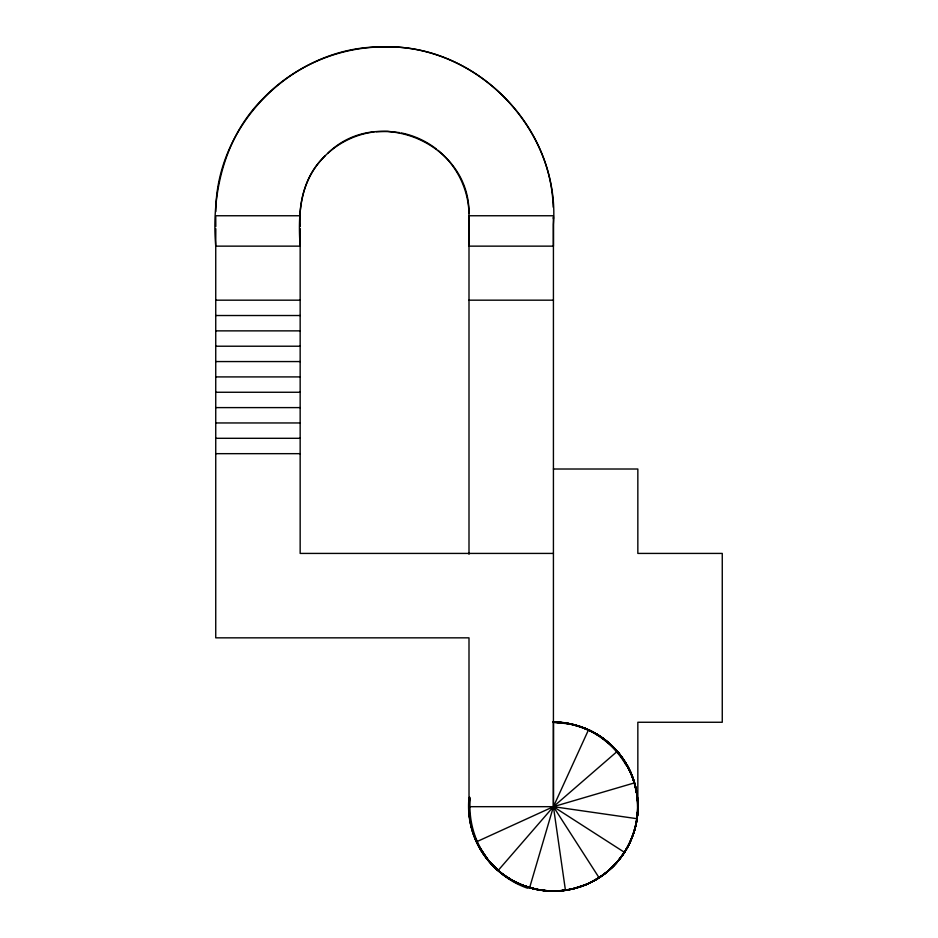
<?xml version="1.0" encoding="UTF-8"?>
<svg xmlns="http://www.w3.org/2000/svg" width="938" height="938" viewBox="0 0 938 938"><rect width="100%" height="100%" fill="white"/><g stroke="black" fill="none" stroke-linecap="round" stroke-linejoin="round"><path stroke-width="1.41" d="M480.619 849.429C473.092 836.52 469.012 821.618 469.023 806.668L469 637.84L215.74 637.84L215.74 246.143C211.144 193.205 224.628 136.725 263.191 98.408C294.485 65.766 339.357 46.736 384.58 46.912C478.134 44.344 560.303 131.261 553.42 224.44L553.42 806.68L565.438 890.244L566.271 890.115M553.42 553.42L300.16 553.42L300.16 246.143C297.956 216.608 299.632 183.191 320.972 160.257C334.42 144.745 353.696 134.474 374.063 131.953M529.63 887.676L553.42 806.68L553.467 722.26L570.925 724.089L585.722 728.685M215.74 244.607L215.81 228.72M300.16 244.607L300.289 228.72M468.93 235.356L469 246.143L553.42 246.143L553.42 215.752L469 215.752C469.164 190.719 457.357 166.085 437.964 150.291M553.397 218.894L553.408 217.288M300.289 226.539C298.143 200.849 306.269 173.999 325.087 155.86M627.792 846.428A88.266 86.343 12.4 0 0 636.269 823.165C641.358 797.992 634.194 770.696 617.216 751.397L553.42 806.68L498.137 870.476L504.82 875.693M637.758 810.842L637.852 807.735M215.799 211.613C215.81 123.851 294.122 46.185 381.883 46.912C469.903 43.406 550.876 119.103 553.197 207.192M634.252 831.009L631.415 838.982C637.019 825.604 638.989 810.76 637.23 796.362M469.446 798.39L469.082 809.787M469.258 800.454L469.023 806.68L553.42 806.68L636.972 818.698L636.527 821.489M469.34 799.422C467.276 822.169 474.956 845.56 490.199 862.597M637.699 811.874L636.023 824.185M637.23 817.033L637.547 813.95M637.348 815.99C634.088 848.913 609.548 878.378 577.749 887.512M636.785 820.117L634.803 829.192L630.617 840.894M636.21 823.154L636.48 821.758M635.812 825.182L636.433 822.134M633.596 833.179L634.522 830.212M617.216 861.963L625.845 850.098L631.426 839.006A88.254 86.331 23.6 0 1 618.599 860.181C606.335 875.588 588.208 886.07 568.897 889.67M476.633 841.749L553.42 806.68L588.489 729.893M630.606 840.917C622.257 859.888 606.628 875.506 587.657 883.854M627.874 846.475L626.209 849.429M625.998 849.793L624.438 852.325L553.42 806.68L634.416 782.902A88.289 86.366 -15.7 0 1 636.796 818.675M626.385 849.183L623.055 854.436M622.469 855.292L618.705 860.24M615.293 864.133L617.368 861.823M611.646 867.826L613.862 865.633M328.054 153.046C378.002 104.329 469.95 143.444 468.965 213.477M608.059 871.027L606.968 871.941M606.194 872.586L608.586 870.605M602.888 875.107L605.373 873.243M601.199 876.291L590.471 882.541M596.533 879.258L599.054 877.698L553.42 806.68M596.169 879.469L594.704 880.313M594.329 880.524L593.215 881.134A88.254 86.331 63 0 1 569.87 889.388M587.634 883.866L572.954 888.814L560.69 890.783M583.624 885.507L585.722 884.675A88.266 86.343 51.7 0 0 607.003 871.977M583.096 885.707L570.925 889.271M580.903 886.504L583.823 885.437M570.925 889.271C555.718 892.507 539.631 891.405 524.999 886.164M568.498 889.74L569.894 889.482L566.833 890.033M568.217 889.787L567.384 889.939M568.885 889.67L559.658 890.865M562.741 890.584L550.336 891.041L538.611 889.787M376.009 131.73L387.793 131.343L399.576 132.621M504.832 875.705C520.895 887.114 541.05 892.507 560.666 890.795M555.507 891.077L558.614 890.936M554.475 891.088L557.582 890.994M300.16 215.752L215.74 215.752L215.81 226.539M215.74 246.143L300.16 246.143M215.74 300.172L300.16 300.172M469 300.172L553.42 300.172M215.74 315.52L300.16 315.52M215.74 330.868L300.16 330.868M215.74 346.216L300.16 346.216M215.74 361.564L300.16 361.564M215.74 376.912L300.16 376.912M215.74 392.26L300.16 392.26M215.74 407.608L300.16 407.608M215.74 422.956L300.16 422.956M215.74 438.304L300.16 438.304M215.74 453.664L300.16 453.664M553.42 469.012L637.84 469.012L637.84 553.42L722.26 553.42L722.26 722.26L637.84 722.26L637.84 806.68M553.443 722.26L556.574 722.319M554.475 722.272C594.856 721.979 632.071 754.574 636.972 794.662M557.864 722.377L552.787 722.272A88.289 86.366 82.7 0 1 577.151 725.883M556.551 722.319L565.837 723.175L577.972 725.906M559.681 722.495L565.849 723.175M547.217 890.865L536.946 889.482A88.266 86.343 -77.6 0 1 513.672 881.052M560.385 722.553L569.929 723.89M542.058 890.326L529.935 887.758L521.118 884.663L529.091 887.512M567.689 723.479L569.894 723.878A88.266 86.343 -77.6 0 1 593.168 732.308M538.33 889.74L523.064 885.449L510.671 879.469M401.523 132.997C414.15 135.564 426.157 141.087 436.334 148.99M571.946 724.312L574.959 725.051M531.916 888.309L534.941 889.048M527.942 887.149L530.931 888.04M577.738 725.848C599.019 732.156 617.509 747.258 627.874 766.885A88.254 86.331 -27 0 1 636.128 790.23M577.949 725.895L592.347 731.757M578.957 726.211L581.9 727.208M583.823 727.923L586.707 729.096M587.669 729.518L590.483 730.819M589.533 730.362L600.343 736.494L612.42 746.273M593.215 732.226L596.169 733.891M513.625 881.134L501.502 873.231L490.199 862.597M596.533 734.102L599.054 735.662M510.307 879.258L508.853 878.378M507.411 877.44L510.049 879.094M508.49 878.156L507.775 877.698M597.752 734.817L600.367 736.506M506.532 876.866L509.146 878.543M470.712 823.13A88.266 86.343 -27 0 0 478.919 846.498L488.839 861.014L499.872 871.93A88.254 86.331 -66.4 0 0 521.094 884.722M608.703 742.884L606.968 741.419A88.254 86.331 -66.4 0 0 585.746 728.638M497.527 869.925L493.025 865.633M610.908 744.842L615.305 749.239M612.397 746.261L616.7 750.775M489.613 861.963L488.159 860.24M616.688 750.763L620.639 755.582M488.85 861.025L478.509 845.56M619.361 753.941L621.261 756.403M622.48 758.092L624.216 760.659M624.438 761.035L626.842 765.033M482.402 852.325L480.842 849.793M624.778 761.539L629.316 769.676M625.857 763.298L627.405 765.994M630.207 771.552L632.575 777.285M469.704 797.206A88.301 86.378 -15.7 0 0 472.318 830.493L476.692 841.82M630.629 772.49L634.803 784.18M475.859 839.944L473.62 834.14M634.252 782.351L631.415 774.378A88.266 86.343 -38.3 0 0 618.717 753.097M633.596 780.193L637.09 795.318M471.075 825.17L471.814 828.195M470.618 823.154L469.856 818.698M470.853 824.162L469.786 818.03M636.48 791.602L636.21 790.206L637.23 796.35M636.527 791.871L636.761 793.267M470.454 822.134L469.539 815.99M637.547 799.457L637.758 802.553M468.93 235.356L469 215.752L469 554.241M468.965 239.436L468.988 241.289M469 243.001L469 244.607M552.681 722.201A84.49 84.49 0 0 1 637.793 809.412A84.49 84.49 0 0 1 547.241 890.959A84.49 84.49 0 0 1 469.399 797.206M588.525 729.811A88.266 86.343 -64.9 0 1 617.087 751.514M553.467 722.154A88.113 86.202 -89.1 0 1 588.407 730.069M624.532 852.384A88.301 86.378 33.5 0 1 598.948 877.534M565.45 890.361A88.278 86.355 82.7 0 1 529.689 887.477M498.043 870.581A88.254 86.331 -48.1 0 1 476.821 841.656M476.527 841.796A88.195 86.273 -23.8 0 1 469.199 806.68M468.848 806.68A88.195 86.284 1.1 0 1 469.293 798.918M552.763 722.354A88.301 86.378 74.3 0 1 565.403 723.304M637.101 794.65A88.278 86.355 -7.3 0 1 634.217 830.411M599.124 735.568A88.301 86.378 -56.5 0 1 624.274 761.152M617.321 862.057A88.254 86.331 41.9 0 1 588.396 883.279M588.536 883.573A88.195 86.273 66.2 0 1 553.42 890.901M553.42 891.206A88.184 86.261 -89.1 0 1 518.433 883.291M518.315 883.549A88.266 86.343 -64.9 0 1 489.753 861.846M608.785 742.779A88.254 86.331 -48.1 0 1 630.019 771.704M630.313 771.564A88.195 86.273 -23.8 0 1 637.641 806.68M637.946 806.68A88.184 86.261 0.8 0 1 630.031 841.667M630.289 841.785A88.266 86.343 25.1 0 1 608.586 870.347M577.233 887.782A88.289 86.366 74.3 0 1 541.425 890.056M507.716 877.792A88.301 86.378 -56.5 0 1 482.566 852.208M469.739 818.71A88.289 86.366 -7.3 0 1 469.586 797.429M488.123 860.263A88.266 86.343 -38.3 0 1 475.507 838.947M554.112 721.779A88.231 86.308 83.5 0 1 626.267 765.443M627.123 764.951A88.231 86.308 -27.4 0 1 636.562 819.015M626.584 765.244A88.266 86.343 4.2 0 1 637.582 816.013M527.578 888.216A88.207 86.284 -70.3 0 1 470.231 798.461M524.963 886.258A88.219 86.296 -23.9 0 1 468.941 798.367"/></g></svg>
